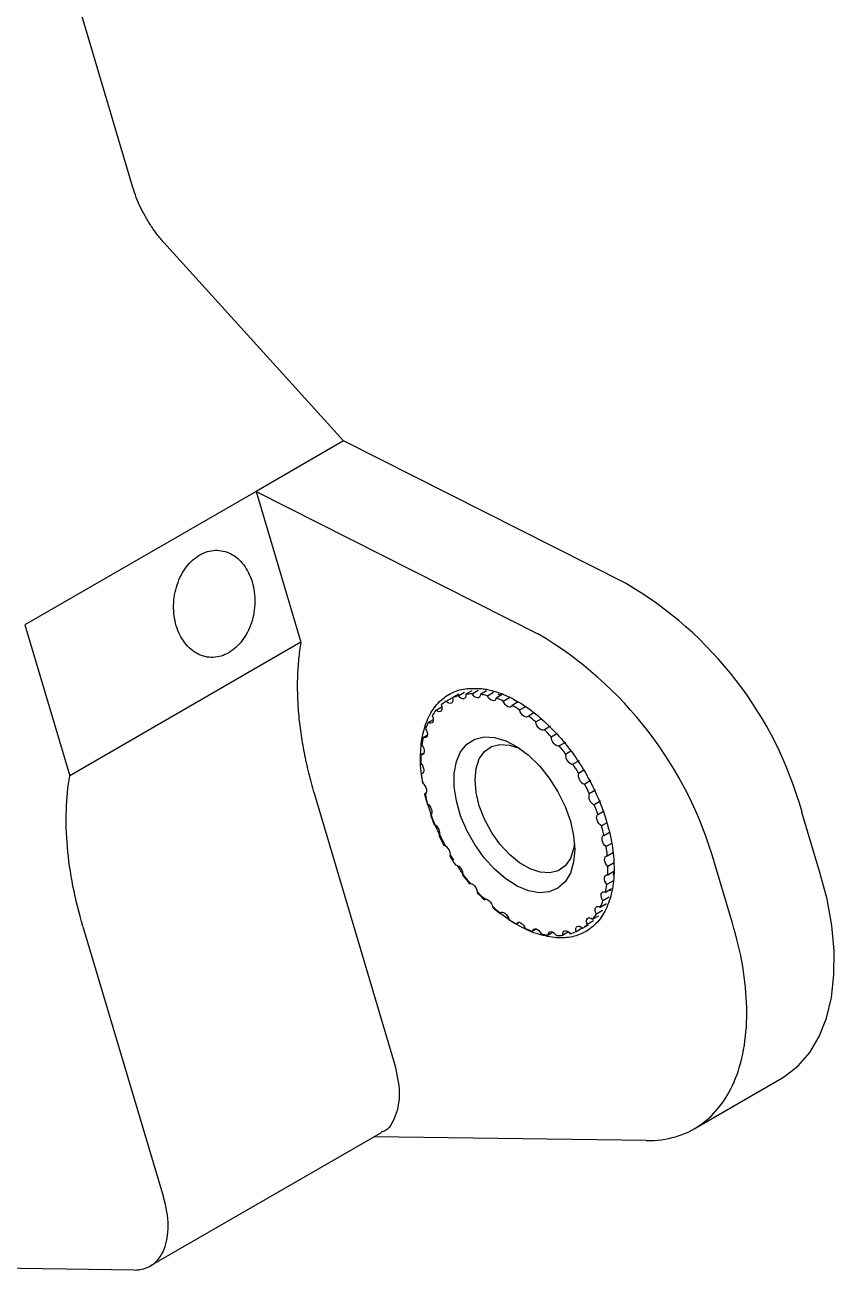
# Model space of a CAD drawing. Extents: x 2 to 295, y 1 to 209.
# Drawn here: x 255.81 to 274.76, y 85.35 to 114.51 of the extents above; entities that cross this region are included whole.
import ezdxf

# ---------------------------------------------------------------- set-up
doc = ezdxf.new("R2010")
doc.units = 0
doc.linetypes.add('SLD-实线', pattern=[0])
doc.layers.get('0').update_dxf_attribs({"linetype": 'CONTINUOUS'})

msp = doc.modelspace()

# ---------------------------------------------------------------- linework, layer by layer
at = {"color": 7, "linetype": 'SLD-实线'}
for p, q in [((258.344, 110.698), (255.964, 118.7)), ((263.276, 104.77), (259.067, 109.416)), ((263.276, 104.77), (261.226, 103.586)), ((269.877, 101.435), (263.276, 104.77)), ((261.226, 103.586), (255.814, 100.462)), ((261.226, 103.586), (262.277, 100.052)), ((261.226, 103.586), (267.826, 100.252)), ((255.814, 100.462), (256.866, 96.928)), ((262.277, 100.052), (256.866, 96.928)), ((265.963, 98.799), (266.107, 98.882)), ((266.28, 98.917), (266.136, 98.834)), ((266.288, 98.843), (266.432, 98.927)), ((266.623, 98.915), (266.479, 98.831)), ((266.643, 98.802), (266.787, 98.885)), ((265.678, 98.67), (265.822, 98.753)), ((265.972, 98.834), (265.828, 98.751)), ((266.99, 98.826), (266.846, 98.743)), ((266.892, 98.837), (266.971, 98.815)), ((267.017, 98.676), (267.161, 98.759)), ((267.368, 98.654), (267.226, 98.572)), ((267.399, 98.469), (267.543, 98.552)), ((265.441, 98.46), (265.577, 98.538)), ((267.751, 98.406), (267.607, 98.323)), ((267.777, 98.187), (267.921, 98.27)), ((265.26, 98.176), (265.379, 98.244)), ((268.122, 98.087), (267.978, 98.004)), ((265.14, 97.826), (265.239, 97.883)), ((268.14, 97.839), (268.284, 97.922)), ((268.472, 97.708), (268.328, 97.625)), ((265.085, 97.421), (265.16, 97.464)), ((268.476, 97.436), (268.6, 97.507)), ((268.79, 97.279), (268.645, 97.196)), ((265.097, 96.973), (265.146, 97.001)), ((268.776, 96.989), (268.92, 97.073)), ((269.066, 96.815), (268.922, 96.732)), ((262.585, 96.523), (264.471, 90.184)), ((265.175, 96.496), (265.196, 96.509)), ((269.031, 96.513), (269.175, 96.597)), ((269.292, 96.329), (269.148, 96.245)), ((269.232, 96.022), (269.376, 96.105)), ((274.431, 94.662), (274.011, 96.071)), ((269.443, 95.825), (269.317, 95.752)), ((269.373, 95.53), (269.517, 95.614)), ((269.568, 95.35), (269.424, 95.267)), ((265.86, 94.949), (265.78, 95.072)), ((269.451, 95.054), (269.595, 95.137)), ((269.61, 94.887), (269.465, 94.804)), ((272.38, 93.478), (271.961, 94.887)), ((269.462, 94.606), (269.607, 94.689)), ((269.603, 94.703), (269.593, 94.598)), ((269.407, 94.201), (269.552, 94.284)), ((269.585, 94.461), (269.44, 94.378)), ((269.528, 94.27), (269.514, 94.224)), ((266.586, 94.032), (266.57, 94.023)), ((269.288, 93.851), (269.432, 93.934)), ((269.494, 94.085), (269.35, 94.002)), ((266.984, 93.729), (266.941, 93.704)), ((269.107, 93.567), (269.251, 93.65)), ((269.34, 93.77), (269.196, 93.687)), ((257.174, 93.399), (259.06, 87.06)), ((267.392, 93.495), (267.322, 93.455)), ((267.796, 93.338), (267.702, 93.284)), ((268.864, 93.359), (268.72, 93.276)), ((268.87, 93.357), (269.014, 93.44)), ((269.128, 93.526), (268.984, 93.442)), ((268.184, 93.262), (268.069, 93.196)), ((268.545, 93.27), (268.411, 93.193)), ((271.488, 88.661), (273.54, 89.846)), ((258.75, 85.448), (264.168, 88.575)), ((270.362, 88.384), (263.995, 88.475)), ((270.362, 88.385), (270.376, 88.384)), ((258.37, 85.354), (254.901, 85.404))]:
    msp.add_line(p, q, dxfattribs=at)
at = {"color": 7, "linetype": 'SLD-实线', "flags": 128}
for points in [[(266.479, 98.831), (266.474, 98.796), (266.461, 98.769), (266.439, 98.753), (266.411, 98.749), (266.379, 98.757), (266.346, 98.776), (266.315, 98.806), (266.288, 98.843)], [(265.564, 98.584), (265.577, 98.542), (265.58, 98.502), (265.574, 98.468), (265.558, 98.443), (265.535, 98.429), (265.506, 98.427), (265.474, 98.438), (265.441, 98.46)], [(265.828, 98.751), (265.835, 98.709), (265.833, 98.673), (265.821, 98.644), (265.801, 98.625), (265.774, 98.619), (265.743, 98.624), (265.71, 98.642), (265.678, 98.67)], [(266.136, 98.834), (266.138, 98.795), (266.129, 98.763), (266.112, 98.74), (266.088, 98.728), (266.058, 98.729), (266.026, 98.742), (265.993, 98.766), (265.963, 98.799)], [(266.846, 98.743), (266.836, 98.713), (266.817, 98.692), (266.791, 98.683), (266.761, 98.686), (266.728, 98.701), (266.696, 98.727), (266.666, 98.762), (266.643, 98.802)], [(267.226, 98.572), (267.21, 98.547), (267.187, 98.533), (267.158, 98.531), (267.126, 98.542), (267.093, 98.564), (267.062, 98.595), (267.036, 98.634), (267.017, 98.676)], [(267.273, 98.7), (267.31, 98.683), (267.367, 98.654)], [(265.352, 98.34), (265.369, 98.298), (265.378, 98.256), (265.378, 98.218), (265.368, 98.187), (265.349, 98.167), (265.323, 98.157), (265.293, 98.16), (265.26, 98.176)], [(267.607, 98.323), (267.587, 98.305), (267.56, 98.298), (267.529, 98.303), (267.496, 98.321), (267.464, 98.349), (267.435, 98.385), (267.413, 98.426), (267.399, 98.469)], [(265.198, 98.025), (265.22, 97.984), (265.235, 97.941), (265.24, 97.9), (265.235, 97.865), (265.222, 97.838), (265.2, 97.822), (265.172, 97.818), (265.14, 97.826)], [(267.978, 98.004), (267.954, 97.992), (267.924, 97.993), (267.891, 98.006), (267.858, 98.03), (267.828, 98.063), (267.803, 98.102), (267.786, 98.145), (267.777, 98.187)], [(268.688, 95.197), (268.663, 94.903), (268.587, 94.649), (268.464, 94.444), (268.297, 94.296), (268.094, 94.21), (267.861, 94.189), (267.607, 94.234), (267.341, 94.343), (267.073, 94.513), (266.811, 94.737), (266.567, 95.007), (266.348, 95.314), (266.162, 95.646), (266.017, 95.991), (265.917, 96.337), (265.866, 96.671), (265.866, 96.981), (265.917, 97.257), (266.017, 97.487), (266.162, 97.665), (266.348, 97.782), (266.567, 97.836), (266.811, 97.824), (267.073, 97.746), (267.341, 97.606), (267.607, 97.408), (267.861, 97.16), (268.094, 96.87), (268.297, 96.549), (268.464, 96.209), (268.587, 95.862), (268.663, 95.521), (268.688, 95.197)], [(268.328, 97.625), (268.3, 97.62), (268.268, 97.628), (268.235, 97.648), (268.204, 97.678), (268.176, 97.715), (268.155, 97.757), (268.143, 97.799), (268.14, 97.839)], [(265.107, 97.649), (265.133, 97.61), (265.153, 97.568), (265.163, 97.526), (265.165, 97.487), (265.157, 97.455), (265.14, 97.432), (265.115, 97.42), (265.085, 97.421)], [(268.68, 95.331), (268.663, 95.217), (268.587, 94.993), (268.465, 94.819), (268.302, 94.704), (268.105, 94.653), (267.882, 94.667), (267.643, 94.746), (267.399, 94.887), (267.161, 95.083), (266.938, 95.326), (266.741, 95.606), (266.577, 95.909), (266.455, 96.224), (266.38, 96.535), (266.355, 96.83), (266.38, 97.095), (266.455, 97.32), (266.577, 97.493), (266.741, 97.608), (266.938, 97.66), (267.161, 97.646), (267.387, 97.572)], [(265.082, 97.223), (265.112, 97.188), (265.135, 97.148), (265.151, 97.105), (265.158, 97.064), (265.156, 97.027), (265.144, 96.998), (265.124, 96.98), (265.097, 96.973)], [(265.124, 96.76), (265.156, 96.73), (265.183, 96.693), (265.204, 96.651), (265.216, 96.609), (265.219, 96.569), (265.213, 96.535), (265.198, 96.51), (265.175, 96.496)], [(265.231, 96.275), (265.264, 96.251), (265.294, 96.218), (265.319, 96.178), (265.336, 96.136), (265.345, 96.094), (265.345, 96.056), (265.335, 96.025), (265.316, 96.005)], [(269.317, 95.752), (269.284, 95.776), (269.254, 95.809), (269.229, 95.849), (269.211, 95.891), (269.202, 95.933), (269.203, 95.971), (269.213, 96.001), (269.232, 96.022)], [(269.424, 95.267), (269.392, 95.297), (269.365, 95.334), (269.344, 95.375), (269.332, 95.418), (269.328, 95.458), (269.335, 95.492), (269.35, 95.517), (269.373, 95.53)], [(269.465, 94.804), (269.436, 94.839), (269.412, 94.879), (269.396, 94.922), (269.389, 94.963), (269.392, 95), (269.404, 95.028), (269.424, 95.047), (269.451, 95.054)], [(269.44, 94.378), (269.414, 94.417), (269.395, 94.459), (269.384, 94.501), (269.383, 94.54), (269.391, 94.572), (269.408, 94.595), (269.433, 94.607), (269.462, 94.606)], [(273.54, 89.846), (273.605, 89.885), (273.922, 90.132), (274.194, 90.445), (274.416, 90.821), (274.586, 91.253), (274.701, 91.735), (274.76, 92.262), (274.763, 92.826), (274.708, 93.419), (274.597, 94.034), (274.431, 94.662)], [(266.22, 94.402), (266.248, 94.407), (266.28, 94.398), (266.313, 94.379), (266.344, 94.349), (266.371, 94.312), (266.392, 94.27), (266.405, 94.228), (266.408, 94.188)], [(269.35, 94.002), (269.327, 94.043), (269.313, 94.086), (269.308, 94.126), (269.312, 94.162), (269.326, 94.188), (269.348, 94.205), (269.376, 94.209), (269.407, 94.201)], [(266.57, 94.023), (266.594, 94.034), (266.624, 94.034), (266.657, 94.021), (266.689, 93.997), (266.719, 93.964), (266.744, 93.924), (266.762, 93.882), (266.771, 93.84)], [(266.941, 93.704), (266.961, 93.722), (266.988, 93.729), (267.019, 93.723), (267.052, 93.706), (267.084, 93.678), (267.113, 93.642), (267.135, 93.601), (267.149, 93.558)], [(268.984, 93.442), (268.971, 93.485), (268.968, 93.525), (268.974, 93.559), (268.99, 93.584), (269.013, 93.597), (269.042, 93.599), (269.074, 93.589), (269.107, 93.567)], [(269.196, 93.687), (269.178, 93.729), (269.169, 93.771), (269.17, 93.809), (269.18, 93.839), (269.199, 93.86), (269.224, 93.869), (269.255, 93.866), (269.288, 93.851)], [(267.322, 93.455), (267.338, 93.48), (267.361, 93.494), (267.39, 93.496), (267.422, 93.485), (267.455, 93.463), (267.486, 93.432), (267.512, 93.393), (267.531, 93.351)], [(267.702, 93.284), (267.712, 93.314), (267.731, 93.335), (267.756, 93.344), (267.787, 93.341), (267.82, 93.326), (267.852, 93.3), (267.881, 93.265), (267.905, 93.225)], [(268.411, 93.193), (268.41, 93.232), (268.418, 93.264), (268.435, 93.287), (268.46, 93.299), (268.49, 93.298), (268.522, 93.285), (268.555, 93.261), (268.585, 93.228)], [(268.72, 93.276), (268.713, 93.317), (268.715, 93.354), (268.727, 93.383), (268.747, 93.401), (268.774, 93.408), (268.805, 93.402), (268.838, 93.385), (268.87, 93.357)], [(268.069, 93.196), (268.073, 93.231), (268.087, 93.258), (268.109, 93.274), (268.136, 93.278), (268.168, 93.27), (268.201, 93.25), (268.233, 93.221), (268.26, 93.183)]]:
    msp.add_lwpolyline(points, dxfattribs=at)
at = {"color": 7, "linetype": 'SLD-实线'}
for centre, radius, start, end in [((265.371, 93.687), 8.963, 15.4233, 59.8207), ((263.193, 92.405), 9.112, 15.8047, 59.4394), ((266.292, 97.565), 1.278, 90.1903, 96.9976), ((266.25, 97.79), 1.05, 123.0289, 130.7926), ((266.255, 97.771), 1.068, 105.8522, 113.5244), ((266.263, 97.162), 1.683, 76.9814, 82.6472), ((266.098, 96.598), 2.272, 66.1567, 70.7956), ((265.775, 95.948), 2.999, 57.2165, 61.0716), ((266.374, 97.673), 1.221, 139.8511, 146.8698), ((265.328, 95.307), 3.78, 49.6273, 52.9309), ((266.695, 97.497), 1.587, 154.6937, 160.5859), ((264.843, 94.77), 4.504, 42.9475, 45.8865), ((267.227, 97.345), 2.142, 167.0261, 171.8512), ((267.928, 97.278), 2.846, 177.1307, 181.122), ((264.429, 94.405), 5.056, 36.8315, 39.5525), ((268.684, 97.403), 0.211, 171.0759, 259.3743), ((264.198, 94.238), 5.341, 31.0004, 33.6237), ((268.705, 97.323), 3.625, 185.5447, 188.9416), ((268.985, 96.937), 0.215, 166.0161, 252.829), ((264.227, 94.252), 5.309, 25.2103, 27.8442), ((269.225, 96.439), 0.208, 159.0751, 248.1178), ((269.437, 97.463), 4.37, 192.7734, 195.7722), ((264.543, 94.387), 4.965, 19.2224, 21.9765), ((270.004, 97.639), 4.965, 199.2224, 201.9765), ((265.322, 95.588), 0.208, 339.0751, 68.1178), ((265.111, 94.564), 4.37, 12.7734, 15.7722), ((270.32, 97.775), 5.309, 205.2103, 207.8442), ((265.563, 95.089), 0.215, 346.0161, 72.829), ((265.843, 94.703), 3.625, 5.5447, 8.9416), ((270.35, 97.788), 5.341, 211.0004, 213.6237), ((265.863, 94.624), 0.211, 351.0759, 79.3743), ((266.62, 94.748), 2.846, 357.1307, 1.122), ((270.119, 97.622), 5.056, 216.8315, 219.5525), ((269.705, 97.257), 4.504, 222.9475, 225.8865), ((267.321, 94.682), 2.142, 347.0261, 351.8512), ((267.853, 94.529), 1.587, 334.6937, 340.5859), ((269.219, 96.72), 3.78, 229.6273, 232.9309), ((268.173, 94.354), 1.221, 319.8511, 326.8698), ((268.773, 96.079), 2.999, 237.2165, 241.0716), ((268.449, 95.429), 2.272, 246.1567, 250.7956), ((268.298, 94.237), 1.05, 303.0289, 310.7926), ((268.284, 94.865), 1.683, 256.9814, 262.6472), ((268.256, 94.462), 1.278, 270.1903, 276.9976), ((268.293, 94.256), 1.068, 285.8522, 293.5244)]:
    msp.add_arc(centre, radius, start, end, dxfattribs=at)
for points, knots in [([(259.067, 109.416), (259.04, 109.447), (258.987, 109.507), (258.91, 109.603), (258.836, 109.702), (258.765, 109.804), (258.698, 109.91), (258.613, 110.055), (258.516, 110.241), (258.418, 110.469), (258.369, 110.622), (258.344, 110.698)], [0, 0, 0, 0, 0.0838513, 0.1670659, 0.2499703, 0.3328946, 0.4161687, 0.5001183, 0.6671072, 0.8328532, 1, 1, 1, 1]), ([(259.36, 100.439), (259.315, 100.589), (259.294, 100.752), (259.301, 101.08), (259.329, 101.245), (259.43, 101.552), (259.504, 101.694), (259.684, 101.932), (259.792, 102.029), (259.908, 102.096)], [0, 0, 0, 0, 0.25, 0.25, 0.5, 0.5, 0.75, 0.75, 1, 1, 1, 1]), ([(259.908, 102.096), (260.024, 102.163), (260.149, 102.201), (260.398, 102.21), (260.522, 102.182), (260.75, 102.065), (260.853, 101.976), (261.024, 101.751), (261.092, 101.615), (261.137, 101.465)], [0, 0, 0, 0, 0.25, 0.25, 0.5, 0.5, 0.75, 0.75, 1, 1, 1, 1]), ([(261.137, 101.465), (261.181, 101.315), (261.203, 101.152), (261.196, 100.824), (261.168, 100.659), (261.066, 100.353), (260.993, 100.211), (260.812, 99.972), (260.705, 99.875), (260.589, 99.808)], [0, 0, 0, 0, 0.25, 0.25, 0.5, 0.5, 0.75, 0.75, 1, 1, 1, 1]), ([(260.589, 99.808), (260.472, 99.741), (260.347, 99.704), (260.098, 99.694), (259.975, 99.722), (259.747, 99.839), (259.644, 99.928), (259.472, 100.153), (259.405, 100.29), (259.36, 100.439)], [0, 0, 0, 0, 0.25, 0.25, 0.5, 0.5, 0.75, 0.75, 1, 1, 1, 1]), ([(262.277, 100.052), (262.266, 99.988), (262.245, 99.859), (262.222, 99.66), (262.205, 99.458), (262.195, 99.251), (262.191, 99.04), (262.194, 98.825), (262.204, 98.606), (262.226, 98.309), (262.269, 97.931), (262.348, 97.469), (262.45, 96.999), (262.54, 96.682), (262.585, 96.523)], [0, 0, 0, 0, 0.062774, 0.12531, 0.187687, 0.249987, 0.312292, 0.374681, 0.437237, 0.500039, 0.62533, 0.749987, 0.874661, 1, 1, 1, 1]), ([(265.142, 96.742), (265.135, 96.77), (265.084, 96.987), (265.069, 97.368), (265.107, 97.858), (265.238, 98.277), (265.448, 98.611), (265.732, 98.845), (266.076, 98.98), (266.343, 98.974), (266.477, 98.972)], [0, 0, 0, 0, 0.020652, 0.160558, 0.300465, 0.440372, 0.580279, 0.720186, 0.860093, 1, 1, 1, 1]), ([(266.477, 98.972), (266.515, 98.967), (266.591, 98.958), (266.707, 98.934), (266.825, 98.902), (266.943, 98.862), (267.064, 98.814), (267.185, 98.757), (267.421, 98.633), (267.771, 98.397), (268.216, 97.985), (268.627, 97.495), (268.973, 96.957), (269.249, 96.401), (269.449, 95.847), (269.577, 95.301), (269.624, 94.767), (269.587, 94.267), (269.452, 93.831), (269.233, 93.484), (268.986, 93.289), (268.764, 93.19), (268.591, 93.145), (268.408, 93.124), (268.278, 93.132), (268.212, 93.137)], [0, 0, 0, 0, 0.017281, 0.034439, 0.051523, 0.068583, 0.085672, 0.102838, 0.120131, 0.185083, 0.250089, 0.315041, 0.380046, 0.440004, 0.500014, 0.559972, 0.619983, 0.684935, 0.74994, 0.814892, 0.879897, 0.910048, 0.939936, 0.969829, 1, 1, 1, 1]), ([(257.174, 93.399), (256.985, 94.034), (256.862, 94.663), (256.758, 95.855), (256.777, 96.419), (256.866, 96.928)], [0, 0, 0, 0, 0.5, 0.5, 1, 1, 1, 1]), ([(265.667, 95.279), (265.596, 95.414), (265.427, 95.734), (265.27, 96.156), (265.213, 96.426), (265.195, 96.508)], [0, 0, 0, 0, 0.33647, 0.797694, 1, 1, 1, 1]), ([(266.254, 94.405), (266.197, 94.469), (266.083, 94.597), (265.989, 94.749), (265.943, 94.824)], [0, 0, 0, 0, 0.50535, 1, 1, 1, 1]), ([(266.589, 94.034), (266.551, 94.066), (266.486, 94.122), (266.429, 94.195), (266.405, 94.225)], [0, 0, 0, 0, 0.580499, 1, 1, 1, 1]), ([(268.212, 93.137), (268.072, 93.161), (267.792, 93.209), (267.346, 93.426), (266.997, 93.649), (266.81, 93.828), (266.764, 93.872)], [0, 0, 0, 0, 0.300398, 0.600795, 0.901193, 1, 1, 1, 1]), ([(270.376, 88.384), (270.852, 88.38), (271.283, 88.507), (271.993, 89.006), (272.273, 89.378), (272.641, 90.315), (272.73, 90.878), (272.704, 92.118), (272.589, 92.794), (272.38, 93.478)], [0, 0, 0, 0, 0.25, 0.25, 0.5, 0.5, 0.75, 0.75, 1, 1, 1, 1]), ([(264.471, 90.184), (264.522, 89.954), (264.624, 89.494), (264.509, 88.948), (264.336, 88.631), (264.174, 88.59), (264.156, 88.586)], [0, 0, 0, 0, 0.320452, 0.640903, 0.961355, 1, 1, 1, 1]), ([(258.37, 85.354), (258.531, 85.352), (258.676, 85.394), (258.917, 85.56), (259.013, 85.684), (259.139, 85.997), (259.171, 86.186), (259.165, 86.602), (259.128, 86.829), (259.06, 87.06)], [0, 0, 0, 0, 0.25, 0.25, 0.5, 0.5, 0.75, 0.75, 1, 1, 1, 1])]:
    msp.add_open_spline(points, degree=3, knots=knots, dxfattribs=at)

doc.saveas('drawing.dxf')
